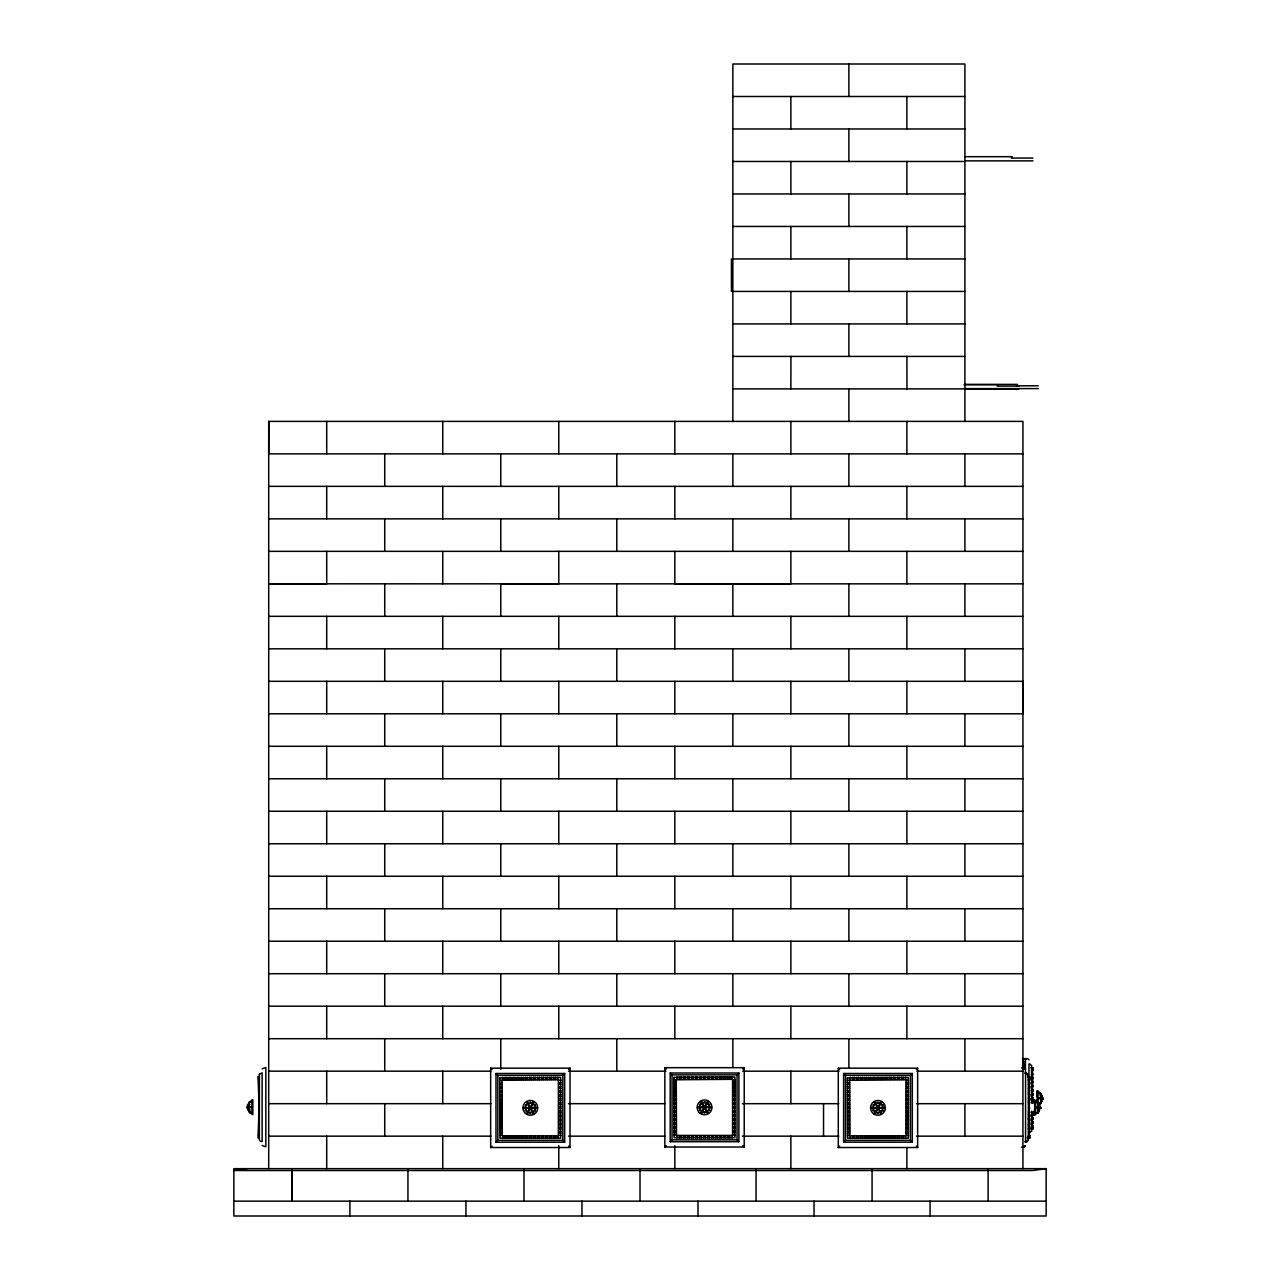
<?xml version="1.0" encoding="UTF-8"?>
<svg xmlns="http://www.w3.org/2000/svg" width="1280" height="1280" viewBox="0 0 1280 1280"><rect width="100%" height="100%" fill="white"/><g stroke="black" fill="none" stroke-linecap="round" stroke-linejoin="round"><path stroke-width="1.5" d="M1028.336 1137.168L1028.32 1137.984M1028.992 1077.76L1028.992 1076.864L1029.008 1079.184M1028.48 1080.256L1029.424 1079.184L1028.416 1080.064M1029.728 1137.168L1029.728 1137.984M1028.896 1134.688L1029.712 1135.76L1028.688 1134.992M1034.704 1109.392L1034.704 1105.552M1034.704 1111.184L1034.688 1108.784M1032.704 1123.584C1030.048 1125.216 1035.088 1126.288 1032.752 1128.944M1034.688 1110.016L1034.672 1114.896L1034.64 1111.184M1039.76 1106.544L1039.776 1105.616L1039.776 1109.072M1027.6 1077.104L1029.712 1076.832L1029.728 1077.76M1034.656 1111.872L1034.688 1111.072M1034.64 1102.224L1034.672 1100.048L1034.688 1104.928M1035.584 1113.904C1035.664 1115.296 1035.664 1099.648 1035.584 1101.04M1029.408 1076.864L1029.312 1079.904M1037.216 1099.632L1037.168 1101.904L1037.264 1094.592M1039.392 1104.816L1039.392 1104.976A8.24 4.272 21.5 0 0 1038.256 1103.536L1037.888 1103.12A9.52 6.16 41.9 0 0 1036.128 1101.344A9.52 7.744 -61.4 0 1 1037.872 1102.416C1039.2 1104.416 1035.968 1100.176 1038.256 1102.8A8.24 7.824 -80.7 0 1 1039.408 1104.864L1039.408 1104.976A8.24 4.256 21.8 0 0 1038.224 1103.536L1037.968 1090.88L1037.792 1093.056M1042.08 1097.376L1042.144 1096.448L1042.096 1099.616M1034.656 1102.56L1034.688 1103.872M1036.864 1093.056L1037.04 1090.88L1037.216 1096.992M1031.6 1128.912L1031.536 1112M1036.96 1093.904L1037.168 1094.72M1026.08 1073.12L1028.336 1074.976L1028.336 1139.952L1027.008 1141.568M502.048 1080.208L502.288 1135.872L558.368 1135.872L558.368 1079.792L499.696 1080.288M676.256 1079.728L676.496 1135.392L732.576 1135.392L732.576 1079.312L673.904 1079.792M849.68 1080.208L849.92 1135.872L906 1135.872L906 1079.792L847.328 1080.288M1032.704 1078.912L1031.76 1080.032L1032.704 1081.152M1032.624 1081.152C1034.592 1082.272 1030.032 1083.984 1032.704 1085.216M1032.704 1089.28C1029.952 1088.224 1034.704 1086.288 1032.624 1085.216M1032.704 1093.344L1031.76 1092.224L1032.704 1091.104M1032.704 1097.408L1031.76 1096.288L1032.704 1095.152M1028.896 1126.56L1028.896 1124.928M1032.624 1101.456L1032.928 1103.248L1031.76 1100.336L1032.704 1099.216M1028.896 1130.624L1028.72 1129.232M1028.896 1134.688L1028.896 1133.04M1032.704 1113.648L1031.92 1111.952M1032.704 1117.712L1031.76 1116.592L1032.704 1115.472M1032.704 1121.776L1031.76 1120.656L1032.704 1119.52M1039.008 1110.112L1038.992 1109.968A8.24 4.272 -21.5 0 1 1038.768 1110.336A8.24 4.256 -21.8 0 0 1038.992 1109.968L1038.992 1110.112A8.24 7.792 81 0 1 1038.752 1110.688M1039.392 1110.112L1039.408 1109.968A8.24 4.272 -21.5 0 1 1038.256 1111.408L1037.888 1111.824A9.52 6.208 -41.5 0 1 1036.16 1113.6A9.52 7.744 61.4 0 0 1037.872 1112.528L1038.256 1112.128A8.24 7.792 81 0 0 1039.408 1110.112L1039.392 1109.968A8.24 4.256 -21.8 0 1 1038.576 1111.056M1029.04 1136.624L1027.296 1138M1025.52 1145.776L1024.224 1147.088L1021.472 1147.152M262.192 1068.848L265.84 1067.472L265.84 1146.848L262.192 1145.472M1028.72 1084.56L1028.896 1085.952M1027.344 1140.88L1028.336 1139.952M249.456 1102.288L249.648 1102.096A9.52 7.776 61.2 0 1 251.376 1101.04A9.52 6.192 -41.7 0 0 249.648 1102.816L249.28 1103.232A8.24 4.272 -21.6 0 0 248.112 1104.672L248.112 1104.672A8.24 7.808 80.8 0 1 249.28 1102.496L249.872 1101.392L248.72 1102.944M1028.896 1080.256L1028.896 1081.888M1028.896 1088.368L1028.896 1090.016M1028.896 1092.432L1028.896 1094.08M1028.896 1096.496L1028.896 1098.144M1028.4 1100.8L1029.424 1100.256L1029.408 1098.48L1028.416 1098.32M1028.896 1100.56L1028.896 1102.192M1028.896 1104.624L1028.896 1106.256M1028.896 1108.672L1028.896 1110.32M1028.4 1112.976L1029.424 1112.448M1028.896 1112.736L1028.896 1114.384M1028.896 1116.8L1028.896 1118.448M1028.896 1120.864L1028.896 1122.512M1040.128 1102.656L1040.512 1102.24A8.24 4.176 -22.7 0 0 1041.712 1100.8L1041.824 1100.96A8.24 7.712 81.7 0 1 1040.672 1102.976L1040.32 1103.36A9.52 7.6 62.5 0 1 1038.64 1104.432A9.52 6.352 -40.4 0 0 1040.352 1102.656L1040.72 1102.24A8.24 4.352 -20.5 0 0 1041.824 1100.8L1041.728 1100.96A8.24 7.888 79.8 0 1 1040.544 1102.976L1040.16 1103.36M1037.84 1112.128L1037.824 1112.128A8.24 7.792 81 0 0 1038.192 1111.664M1038.224 1112.128L1037.856 1112.528A9.52 7.808 61 0 1 1036.128 1113.6A9.6 6.208 -41.9 0 0 1037.024 1112.752A9.52 7.808 61 0 1 1036.16 1113.392A9.52 7.744 61.4 0 0 1037.072 1112.848M490.656 1147.52L570.016 1147.52L570.016 1068.16L490.656 1068.16L490.656 1147.52L492.032 1146.144M495.984 1142.192L497.84 1140.336L562.816 1140.336L564.672 1142.192L495.984 1142.192L495.984 1073.488L564.672 1073.488L564.672 1142.192M495.984 1073.488L497.84 1075.344L562.816 1075.344L564.672 1073.488M568.64 1069.536L570.016 1068.16M664.848 1147.04L744.224 1147.04L744.224 1067.68L664.848 1067.68L664.848 1147.04L666.224 1145.664M670.192 1141.712L672.048 1139.84L672.048 1074.864L670.192 1073.008L670.192 1141.712L738.88 1141.712L738.88 1073.008L670.192 1073.008M672.048 1074.864L737.024 1074.864L738.88 1073.008M742.848 1069.056L744.224 1067.68M838.288 1147.52L917.648 1147.52L917.648 1068.16L838.288 1068.16L838.288 1147.52L839.664 1146.144M843.616 1142.192L845.472 1140.336L845.472 1075.344L843.616 1073.488L843.616 1142.192L912.304 1142.192L912.304 1073.488L843.616 1073.488M845.472 1075.344L910.448 1075.344L912.304 1073.488M916.272 1069.536L917.648 1068.16M1023.808 1147.088L1025.12 1145.776L1022.912 1147.152M1030.896 1067.68C1035.776 1067.184 1030.208 1073.28 1032.624 1074.848M1028.48 1084.32L1029.728 1083.968L1029.728 1082.224L1028.688 1082.192M1028.48 1088.368L1029.728 1088.032L1029.728 1086.288L1028.688 1086.256M1028.48 1092.432L1029.424 1092.128M1028.896 1094.08L1028.704 1096.192M1028.896 1104.624L1029.712 1102.544L1028.688 1102.496M1028.896 1108.672L1029.728 1108.336L1028.896 1106.256M1028.48 1116.8L1029.424 1116.496M1028.896 1120.864L1028.48 1118.448M1028.48 1124.928L1029.728 1124.592L1029.712 1122.848L1028.688 1122.8M1028.48 1128.992L1029.728 1128.64L1029.728 1126.912L1028.688 1126.864M1028.48 1133.04L1029.424 1132.752L1028.896 1130.624M1027.04 1141.28L1026.208 1141.76M1032.704 1074.848C1029.952 1075.888 1034.688 1077.904 1032.624 1078.912M1028.416 1124.736C1029.232 1123.408 1028.592 1121.008 1029.408 1124.592L1028.688 1124.624M1028.416 1128.8L1029.008 1126.912M1023.392 1147.088L1024.256 1146.912M246.976 1168.656L233.856 1170.512L1033.024 1170.512L1046.144 1168.656L1046.144 1216L233.856 1216L233.856 1168.656L1046.144 1168.656M1028.688 1079.952L1029.728 1079.904L1029.712 1076.832M1028.688 1084.016L1028.896 1081.888M1032.624 1087.04L1033.008 1085.264M1028.688 1088.08L1028.896 1085.952M1032.624 1091.104L1032.624 1089.28M1028.688 1092.128L1029.008 1090.352M1029.008 1092.128L1029.712 1090.352L1028.688 1090.32M1032.624 1095.152L1032.624 1093.344M1028.688 1096.192L1029.728 1096.16L1029.712 1094.416L1028.688 1094.384M1032.624 1099.216L1032.624 1097.408M1028.688 1100.256L1029.728 1100.224L1029.712 1098.48L1028.688 1098.432M1028.688 1112.448L1029.728 1112.4L1028.896 1110.32M1032.624 1115.472L1032.624 1113.648M1028.688 1116.496L1029.728 1116.464L1029.728 1114.72L1028.416 1114.56M1032.624 1119.52L1032.624 1117.712M1028.688 1120.56L1029.728 1120.528L1029.728 1118.784L1028.688 1118.736M1032.624 1123.584L1032.624 1121.776M1028.688 1128.688L1029.296 1126.912M1028.688 1132.752L1029.728 1132.704L1029.712 1130.96L1028.688 1130.928M1025.728 1141.824L1026.976 1141.76M258.528 1078.848L259.12 1078.848M1032.592 1126.608L1032.336 1128.944L1032.896 1126.608M732.848 96.496L964.912 96.496M732.848 128.976L964.912 128.976M964.8 156.688L1012.192 156.688M1011.184 158.08L1032.944 158.08M964.8 160.864L1032.944 160.864M732.848 161.472L964.912 161.472M732.848 193.952L964.912 193.952M732.848 226.448L964.912 226.448M732.848 258.944L964.912 258.944M732.848 291.424L964.912 291.424M732.848 323.92L964.912 323.92M732.848 356.416L964.912 356.416M964.88 384.4L1017.504 384.4M964.032 384.72L998.208 384.72M1016.512 385.792L1038.256 385.792M997.2 386.112L1018.96 386.112M964.88 388.592L1038.256 388.592M732.848 388.896L964.912 388.896M965.232 388.896L1018.96 388.896M268.704 1168.656L268.704 421.392L1022.928 421.392L1022.928 1168.656M1022.928 453.872L268.704 453.872L268.784 421.392M268.704 486.352L1022.928 486.368M268.704 518.848L1022.928 518.864M268.704 551.344L1022.928 551.344M1022.928 583.84L500.768 583.84L500.768 616.336M268.704 616.32L1022.928 616.336M268.704 648.816L1022.928 648.816M268.704 681.312L1022.928 681.312M268.704 713.792L1022.928 713.792M268.704 746.288L1022.928 746.288M268.704 778.768L1022.928 778.784M268.704 811.264L1022.928 811.264M268.704 843.76L1022.928 843.76M268.704 876.256L1022.928 876.256M268.704 908.736L1022.928 908.736M268.704 941.232L1022.928 941.232M268.704 973.712L1022.928 973.712M268.704 1006.192L1022.928 1006.208M268.704 1038.704L1022.928 1038.704M1022.784 1061.872L1025.328 1061.872M1021.472 1067.792L1025.52 1069.168M1032.928 1070.752L1032.816 1067.68M268.704 1071.168L490.944 1071.184M568.496 1071.184L665.968 1071.184M742.672 1071.184L839.04 1071.184M917.024 1071.184L1022.928 1071.184M1024.8 1073.12L1026.496 1073.12M1032.928 1073.072L1033.008 1074.816M1028.336 1074.976L1026.656 1073.376M259.12 1076.528L257.952 1076.528C259.072 1098.192 259.072 1116.128 257.952 1137.792L259.12 1137.792M1032.928 1077.136L1033.008 1078.88M1029.696 1079.152L1028.368 1079.152L1029.408 1079.168M732.832 1079.792L735.168 1079.792M558.624 1080.288L560.96 1080.288M906.256 1080.288L908.592 1080.288M1032.928 1081.2L1033.008 1082.944M673.904 1082.128L676.224 1082.128M732.848 1082.128L735.168 1082.128M499.696 1082.608L502.016 1082.608M558.64 1082.608L560.96 1082.608M847.328 1082.608L849.648 1082.608M906.272 1082.608L908.592 1082.608M673.904 1083.856L676.224 1083.856M732.848 1083.856L735.168 1083.856M499.696 1084.336L502.016 1084.336M558.64 1084.336L560.96 1084.336M847.328 1084.336L849.648 1084.336M906.272 1084.336L908.592 1084.336M673.904 1086.176L676.224 1086.176M732.848 1086.176L735.168 1086.176M499.696 1086.656L502.016 1086.656M558.64 1086.656L560.96 1086.656M847.328 1086.656L849.648 1086.656M906.272 1086.656L908.592 1086.656M673.904 1087.92L676.224 1087.92M732.848 1087.92L735.168 1087.92M499.696 1088.4L502.016 1088.4M558.64 1088.4L560.96 1088.4M847.328 1088.4L849.648 1088.4M906.272 1088.4L908.592 1088.4M1032.928 1089.312L1033.008 1091.056M673.904 1090.24L676.224 1090.24M732.848 1090.24L735.168 1090.24M499.696 1090.72L502.016 1090.72M558.64 1090.72L560.96 1090.72M847.328 1090.72L849.648 1090.72M906.272 1090.72L908.592 1090.72M673.904 1091.984L676.224 1091.984M732.848 1091.984L735.168 1091.984M499.696 1092.464L502.016 1092.464M558.64 1092.464L560.96 1092.464M847.328 1092.464L849.648 1092.464M906.272 1092.464L908.592 1092.464M1032.928 1093.376L1033.008 1095.12M673.904 1094.304L676.224 1094.304M732.848 1094.304L735.168 1094.304M499.696 1094.784L502.016 1094.784M558.64 1094.784L560.96 1094.784M847.328 1094.784L849.648 1094.784M906.272 1094.784L908.592 1094.784M673.904 1096.048L676.224 1096.048M732.848 1096.048L735.168 1096.048M499.696 1096.528L502.016 1096.528M558.64 1096.528L560.96 1096.528M847.328 1096.528L849.648 1096.528M906.272 1096.528L908.592 1096.528M1032.928 1097.44L1033.008 1099.184M673.904 1098.368L676.224 1098.368M732.848 1098.368L735.168 1098.368M499.696 1098.848L502.016 1098.848M558.64 1098.848L560.96 1098.848M847.328 1098.848L849.648 1098.848M906.272 1098.848L908.592 1098.848M673.904 1100.112L676.224 1100.112M732.848 1100.112L735.168 1100.112M499.696 1100.592L502.016 1100.592M558.64 1100.592L560.96 1100.592M847.328 1100.592L849.648 1100.592M906.272 1100.592L908.592 1100.592M673.904 1102.432L676.224 1102.432M732.848 1102.432L735.168 1102.432M499.696 1102.912L502.016 1102.912M558.64 1102.912L560.96 1102.912M847.328 1102.912L849.648 1102.912M906.272 1102.912L908.592 1102.912M268.704 1103.664L490.944 1103.664M568.496 1103.68L664.736 1103.68M742.336 1103.68L838.832 1103.68M916.56 1103.68L1022.928 1103.68M673.904 1104.16L676.224 1104.16M732.848 1104.16L735.168 1104.16M499.696 1104.64L502.016 1104.64M558.64 1104.64L560.96 1104.64M847.328 1104.64L849.648 1104.64M906.272 1104.64L908.592 1104.64M673.904 1106.48L676.224 1106.48M732.848 1106.48L735.168 1106.48M499.696 1106.976L502.016 1106.976M558.64 1106.976L560.96 1106.976M847.328 1106.976L849.648 1106.976M906.272 1106.976L908.592 1106.976M673.904 1108.224L676.224 1108.224M732.848 1108.224L735.168 1108.224M499.696 1108.704L502.016 1108.704M558.64 1108.704L560.96 1108.704M847.328 1108.704L849.648 1108.704M906.272 1108.704L908.592 1108.704M673.904 1110.544L676.224 1110.544M732.848 1110.544L735.168 1110.544M499.696 1111.024L502.016 1111.024M558.64 1111.024L560.96 1111.024M847.328 1111.024L849.648 1111.024M906.272 1111.024L908.592 1111.024M673.904 1112.288L676.224 1112.288M732.848 1112.288L735.168 1112.288M499.696 1112.768L502.016 1112.768M558.64 1112.768L560.96 1112.768M847.328 1112.768L849.648 1112.768M906.272 1112.768L908.592 1112.768M1032.928 1113.68L1033.008 1115.424M673.904 1114.608L676.224 1114.608M732.848 1114.608L735.168 1114.608M499.696 1115.088L502.016 1115.088M558.64 1115.088L560.96 1115.088M847.328 1115.088L849.648 1115.088M906.272 1115.088L908.592 1115.088M673.904 1116.352L676.224 1116.352M732.848 1116.352L735.168 1116.352M499.696 1116.832L502.016 1116.832M558.64 1116.832L560.96 1116.832M847.328 1116.832L849.648 1116.832M906.272 1116.832L908.592 1116.832M1032.928 1117.744L1033.008 1119.488M673.904 1118.672L676.224 1118.672M732.848 1118.672L735.168 1118.672M499.696 1119.152L502.016 1119.152M558.64 1119.152L560.96 1119.152M847.328 1119.152L849.648 1119.152M906.272 1119.152L908.592 1119.152M673.904 1120.416L676.224 1120.416M732.848 1120.416L735.168 1120.416M499.696 1120.896L502.016 1120.896M558.64 1120.896L560.96 1120.896M847.328 1120.896L849.648 1120.896M906.272 1120.896L908.592 1120.896M1032.928 1121.808L1033.008 1123.552M673.904 1122.736L676.224 1122.736M732.848 1122.736L735.168 1122.736M499.696 1123.216L502.016 1123.216M558.64 1123.216L560.96 1123.216M847.328 1123.216L849.648 1123.216M906.272 1123.216L908.592 1123.216M673.904 1124.48L676.224 1124.48M732.848 1124.48L735.168 1124.48M499.696 1124.96L502.016 1124.96M558.64 1124.96L560.96 1124.96M847.328 1124.96L849.648 1124.96M906.272 1124.96L908.592 1124.96M1032.928 1125.872L1032.992 1128.912L1030.896 1128.944M673.904 1126.8L676.224 1126.8M732.848 1126.8L735.168 1126.8M499.696 1127.28L502.016 1127.28M558.64 1127.28L560.96 1127.28M847.328 1127.28L849.648 1127.28M906.272 1127.28L908.592 1127.28M673.904 1128.528L676.224 1128.528M732.848 1128.528L735.168 1128.528M499.696 1129.008L502.016 1129.008M558.64 1129.008L560.96 1129.008M847.328 1129.008L849.648 1129.008M906.272 1129.008L908.592 1129.008M673.904 1130.848L676.224 1130.848M732.848 1130.848L735.168 1130.848M499.696 1131.328L502.016 1131.328M558.64 1131.328L560.96 1131.328M847.328 1131.328L849.648 1131.328M906.272 1131.328L908.592 1131.328M673.904 1132.592L676.224 1132.592M732.848 1132.592L735.168 1132.592M499.696 1133.072L502.016 1133.072M558.64 1133.072L560.96 1133.072M847.328 1133.072L849.648 1133.072M906.272 1133.072L908.592 1133.072M673.904 1134.912L676.256 1134.912M732.832 1134.912L735.168 1134.912M259.12 1135.472L258.528 1135.472M499.696 1135.392L502.048 1135.392M558.624 1135.392L560.96 1135.392M847.328 1135.392L849.68 1135.392M906.256 1135.392L908.592 1135.392M1029.696 1135.776L1028.368 1135.776L1029.408 1135.088L1029.28 1138.096L1029.008 1135.744M268.704 1136.16L490.944 1136.16M568.496 1136.16L664.992 1136.16M742.336 1136.16L838.832 1136.16M916.56 1136.16L1022.928 1136.16M1027.6 1138.096L1029.712 1138.096M672.048 1139.84L737.024 1139.84L738.88 1141.712M845.472 1140.336L910.448 1140.336L912.304 1142.192M1024.8 1141.824L1026.496 1141.824M233.856 1201.152L1046.144 1201.152M1032.4 1067.68L1032.896 1070.016M1028.704 1079.168L1029.712 1079.904M1024.528 1058.624L1025.856 1059.168M1022.912 1067.792L1024.224 1067.856L1024.176 1061.872M1025.728 1073.12L1028 1074.976L1026.208 1073.184M1028.688 1114.688L1029.408 1116.464M1029.408 1094.384L1028.48 1094.08M1028.416 1102.384L1029.424 1102.496M1028.416 1118.624L1029.008 1120.528M1029.424 1126.864L1028.48 1126.56M1028.896 1090.016L1029.408 1092.096M1038.256 1103.536L1037.856 1103.12A9.52 6.208 41.5 0 0 1036.16 1101.344A9.52 7.808 -61 0 1 1037.856 1102.416L1038.224 1102.8M838.288 1068.16L839.664 1069.536M916.272 1146.144L917.648 1147.52M664.848 1067.68L666.224 1069.056M742.848 1145.664L744.224 1147.04M490.656 1068.16L492.032 1069.536M568.64 1146.144L570.016 1147.52M1037.824 1102.8L1037.472 1102.416A9.52 7.744 -61.4 0 0 1036.192 1101.552A9.52 7.808 -61 0 1 1037.456 1102.416L1037.84 1102.8A8.24 7.824 -80.7 0 1 1038.496 1103.808M249.648 1111.504A9.52 6.192 41.7 0 0 251.376 1113.28A9.52 7.776 -61.2 0 1 249.648 1112.208L249.28 1111.824A8.24 7.808 -80.8 0 1 248.112 1109.808L248.112 1109.648A8.24 4.272 21.6 0 0 249.28 1111.088L250.048 1111.984M249.872 1112.928L248.72 1111.376M1029.04 1060L1027.776 1058.688L1022.672 1058.624L1022.784 1067.792M1038.992 1104.816L1038.992 1104.976A8.24 4.272 21.5 0 0 1038.768 1104.608A8.24 4.256 21.8 0 1 1038.992 1104.976L1039.008 1104.816A8.24 7.824 -80.7 0 0 1038.752 1104.288A9.52 7.936 59.7 0 0 1039.312 1103.984M1031.584 1067.68L1031.616 1102.272M1028.32 1076.864L1028.336 1077.76M1028.992 1137.984L1028.992 1137.168M1027.6 1137.984L1027.6 1137.168M1034.704 1103.76L1034.688 1106.16M1032.624 1067.68L1032.672 1070M1031.68 1103.232L1031.68 1065.824L1029.888 1063.968L1028.96 1063.968L1028.96 1103.216M1031.68 1111.104L1031.632 1131.28L1028.96 1132.656L1028.96 1111.072M1029.728 1135.024L1029.584 1138.096M1029.296 1102.544L1029.408 1104.272M1029.008 1082.224L1028.992 1083.968M1029.008 1086.288L1028.992 1088.032M1029.008 1094.416L1028.992 1096.16M1028.992 1098.48L1029.008 1100.224M1029.008 1102.544L1028.992 1104.272M1029.008 1114.72L1028.992 1116.464M1028.992 1130.96L1029.008 1132.704M1025.568 1073.12L1025.568 1141.824M1025.44 1058.624L1025.44 1072.512M1023.12 681.312L1023.12 713.792M988.128 1168.656L988.128 1201.152M964.912 421.392L964.912 64L732.848 64L732.848 421.392M964.912 453.872L964.912 486.368M964.912 518.864L964.912 551.344M964.912 583.84L964.912 616.336M964.912 648.816L964.912 681.312M964.912 713.792L964.912 746.288M964.912 778.784L964.912 811.264M964.912 843.76L964.912 876.256M964.912 908.736L964.912 941.232M964.912 973.712L964.912 1006.208M964.912 1038.704L964.912 1071.184M964.912 1103.68L964.912 1136.16M930.08 1201.152L930.08 1216M910.448 1075.344L910.448 1140.336M906.896 96.496L906.896 128.976M906.896 161.472L906.896 193.952M906.896 226.448L906.896 258.944M906.896 291.424L906.896 323.92M906.896 356.416L906.976 388.896M906.896 421.392L906.896 453.872M906.896 486.368L906.896 518.864M906.896 551.344L906.896 583.84M906.896 616.336L906.896 648.816M906.896 681.312L906.896 713.792M906.896 746.288L906.896 778.784M906.896 811.264L906.896 843.76M906.896 876.256L906.896 908.736M906.896 941.232L906.896 973.712M906.896 1006.208L906.896 1038.704M906.896 1147.632L906.896 1168.656M905.52 1077.2L905.52 1079.552M905.52 1136.128L905.52 1138.464M903.2 1077.2L903.2 1079.52M903.2 1136.144L903.2 1138.464M901.456 1077.2L901.456 1079.52M901.456 1136.144L901.456 1138.464M899.136 1077.2L899.136 1079.52M899.136 1136.144L899.136 1138.464M897.408 1077.2L897.408 1079.52M897.408 1136.144L897.408 1138.464M895.088 1077.2L895.088 1079.52M895.088 1136.144L895.088 1138.464M893.344 1077.2L893.344 1079.52M893.344 1136.144L893.344 1138.464M891.024 1077.2L891.024 1079.52M891.024 1136.144L891.024 1138.464M889.28 1077.2L889.28 1079.52M889.28 1136.144L889.28 1138.464M886.96 1077.2L886.96 1079.52M886.96 1136.144L886.96 1138.464M885.216 1077.2L885.216 1079.52M885.216 1136.144L885.216 1138.464M882.896 1077.2L882.896 1079.52M882.896 1136.144L882.896 1138.464M881.152 1077.2L881.152 1079.52M881.152 1136.144L881.152 1138.464M878.832 1077.2L878.832 1079.52M878.832 1136.144L878.832 1138.464M877.088 1077.2L877.088 1079.52M877.088 1136.144L877.088 1138.464M874.768 1077.2L874.768 1079.52M874.768 1136.144L874.768 1138.464M873.04 1077.2L873.04 1079.52M873.04 1136.144L873.04 1138.464M872.08 1168.656L872.08 1201.152M870.72 1077.2L870.72 1079.52M870.72 1136.144L870.72 1138.464M868.976 1077.2L868.976 1079.52M868.976 1136.144L868.976 1138.464M866.656 1077.2L866.656 1079.52M866.656 1136.144L866.656 1138.464M864.912 1077.2L864.912 1079.52M864.912 1136.144L864.912 1138.464M862.592 1077.2L862.592 1079.52M862.592 1136.144L862.592 1138.464M860.848 1077.2L860.848 1079.52M860.848 1136.144L860.848 1138.464M858.528 1077.2L858.528 1079.52M858.528 1136.144L858.528 1138.464M856.784 1077.2L856.784 1079.52M856.784 1136.144L856.784 1138.464M854.464 1077.2L854.464 1079.52M854.464 1136.144L854.464 1138.464M852.72 1077.2L852.72 1079.52M852.72 1136.144L852.72 1138.464M850.4 1077.2L850.4 1079.552M850.4 1136.128L850.4 1138.464M848.88 64L848.88 96.496M848.88 128.976L848.88 161.472M848.88 193.952L848.88 226.448M848.88 258.944L848.88 291.424M848.88 323.92L848.88 356.416M848.88 388.896L848.88 421.392M848.88 453.872L848.88 486.368M848.88 518.864L848.88 551.344M848.88 583.84L848.88 616.336M848.88 648.816L848.88 681.312M848.88 713.792L848.88 746.288M848.88 778.784L848.88 811.264M848.88 843.76L848.88 876.256M848.88 908.736L848.88 941.232M848.88 973.712L848.88 1006.208M848.88 1038.704L848.88 1067.36M823.536 1103.68L823.536 1136.16M814.032 1201.152L814.032 1216M790.864 96.496L790.864 128.976M790.864 161.472L790.864 193.952M790.864 226.448L790.864 258.944M790.864 291.424L790.864 323.92M790.944 356.416L790.864 388.896M790.864 421.392L790.864 453.872M790.864 486.368L790.864 518.864M790.864 551.344L790.864 583.84L674.832 583.824L674.832 551.344M790.864 616.336L790.864 648.816M790.864 681.312L790.864 713.792M790.864 746.288L790.864 778.784M790.864 811.264L790.864 843.76M790.864 876.256L790.864 908.736M790.864 941.232L790.864 973.712M790.864 1006.208L790.864 1038.704M790.864 1071.184L790.864 1103.68M790.864 1136.16L790.864 1168.656M756.048 1168.656L756.048 1201.152M737.024 1074.864L737.024 1139.84M732.848 453.872L732.848 486.368M732.848 518.864L732.848 551.344M732.848 583.84L732.848 616.336M732.848 648.816L732.848 681.312M732.848 713.792L732.848 746.288M732.848 778.784L732.848 811.264M732.848 843.76L732.848 876.256M732.848 908.736L732.848 941.232M732.848 973.712L732.848 1006.208M732.848 1038.704L732.848 1067.36M732.096 1076.72L732.096 1079.072M732.096 1135.648L732.096 1137.984M731.44 258.944L731.44 291.424M729.776 1076.72L729.776 1079.04M729.776 1135.664L729.776 1137.984M728.032 1076.72L728.032 1079.04M728.032 1135.664L728.032 1137.984M725.712 1076.72L725.712 1079.04M725.712 1135.664L725.712 1137.984M723.968 1076.72L723.968 1079.04M723.968 1135.664L723.968 1137.984M721.648 1076.72L721.648 1079.04M721.648 1135.664L721.648 1137.984M719.92 1076.72L719.92 1079.04M719.92 1135.664L719.92 1137.984M717.6 1076.72L717.6 1079.04M717.6 1135.664L717.6 1137.984M715.856 1076.72L715.856 1079.04M715.856 1135.664L715.856 1137.984M713.536 1076.72L713.536 1079.04M713.536 1135.664L713.536 1137.984M711.792 1076.72L711.792 1079.04M711.792 1135.664L711.792 1137.984M709.472 1076.72L709.472 1079.04M709.472 1135.664L709.472 1137.984M707.728 1076.72L707.728 1079.04M707.728 1135.664L707.728 1137.984M705.408 1076.72L705.408 1079.04M705.408 1135.664L705.408 1137.984M703.664 1076.72L703.664 1079.04M703.664 1135.664L703.664 1137.984M701.344 1076.72L701.344 1079.04M701.344 1135.664L701.344 1137.984M699.6 1076.72L699.6 1079.04M699.6 1135.664L699.6 1137.984M698 1201.152L698 1216M697.28 1076.72L697.28 1079.04M697.28 1135.664L697.28 1137.984M695.552 1076.72L695.552 1079.04M695.552 1135.664L695.552 1137.984M693.232 1076.72L693.232 1079.04M693.232 1135.664L693.232 1137.984M691.488 1076.72L691.488 1079.04M691.488 1135.664L691.488 1137.984M689.168 1076.72L689.168 1079.04M689.168 1135.664L689.168 1137.984M687.424 1076.72L687.424 1079.04M687.424 1135.664L687.424 1137.984M685.104 1076.72L685.104 1079.04M685.104 1135.664L685.104 1137.984M683.36 1076.72L683.36 1079.04M683.36 1135.664L683.36 1137.984M681.04 1076.72L681.04 1079.04M681.04 1135.664L681.04 1137.984M679.296 1076.72L679.296 1079.04M679.296 1135.664L679.296 1137.984M676.976 1076.72L676.976 1079.072M676.976 1135.648L676.976 1137.984M674.832 421.392L674.832 453.872M674.832 486.368L674.832 518.864M674.832 616.336L674.832 648.816M674.832 681.312L674.832 713.792M674.832 746.288L674.832 778.784M674.832 811.264L674.832 843.76M674.832 876.256L674.832 908.736M674.832 941.216L674.832 973.712M674.832 1006.208L674.832 1038.704M674.832 1145.728L674.832 1168.656M640.016 1168.656L640.016 1201.152M616.8 453.872L616.8 486.368M616.8 518.864L616.8 551.344M616.8 583.84L616.8 616.336M616.8 648.816L616.8 681.312M616.8 713.792L616.8 746.288M616.8 778.784L616.8 811.264M616.8 843.76L616.8 876.256M616.8 908.72L616.8 941.232M616.8 973.712L616.8 1006.208M616.8 1038.704L616.8 1071.184M581.968 1201.152L581.968 1216M562.816 1075.344L562.816 1140.336M558.784 421.376L558.784 453.872M558.784 486.352L558.784 518.864M558.784 551.344L558.784 583.84L268.704 583.824L326.72 583.84L326.72 551.344M558.784 616.32L558.784 648.816M558.784 681.296L558.784 713.792M558.784 746.272L558.784 778.784M558.784 811.264L558.784 843.76M558.784 876.24L558.784 908.736M558.784 941.216L558.784 973.712M558.784 1006.208L558.784 1038.704M558.784 1145.712L558.784 1168.656M557.888 1077.2L557.888 1079.552M557.888 1136.128L557.888 1138.464M555.568 1077.2L555.568 1079.52M555.568 1136.144L555.568 1138.464M553.824 1077.2L553.824 1079.52M553.824 1136.144L553.824 1138.464M551.504 1077.2L551.504 1079.52M551.504 1136.144L551.504 1138.464M549.776 1077.2L549.776 1079.52M549.776 1136.144L549.776 1138.464M547.44 1077.2L547.44 1079.52M547.44 1136.144L547.44 1138.464M545.712 1077.2L545.712 1079.52M545.712 1136.144L545.712 1138.464M543.392 1077.2L543.392 1079.52M543.392 1136.144L543.392 1138.464M541.648 1077.2L541.648 1079.52M541.648 1136.144L541.648 1138.464M539.328 1077.2L539.328 1079.52M539.328 1136.144L539.328 1138.464M537.584 1077.2L537.584 1079.52M537.584 1136.144L537.584 1138.464M535.264 1077.2L535.264 1079.52M535.264 1136.144L535.264 1138.464M533.52 1077.2L533.52 1079.52M533.52 1136.144L533.52 1138.464M531.2 1077.2L531.2 1079.52M531.2 1136.144L531.2 1138.464M529.456 1077.2L529.456 1079.52M529.456 1136.144L529.456 1138.464M527.136 1077.2L527.136 1079.52M527.136 1136.144L527.136 1138.464M525.408 1077.2L525.408 1079.52M525.408 1136.144L525.408 1138.464M523.984 1168.656L523.984 1201.152M523.088 1077.2L523.088 1079.52M523.088 1136.144L523.088 1138.464M521.344 1077.2L521.344 1079.52M521.344 1136.144L521.344 1138.464M519.024 1077.2L519.024 1079.52M519.024 1136.144L519.024 1138.464M517.28 1077.2L517.28 1079.52M517.28 1136.144L517.28 1138.464M514.96 1077.2L514.96 1079.52M514.96 1136.144L514.96 1138.464M513.216 1077.2L513.216 1079.52M513.216 1136.144L513.216 1138.464M510.896 1077.2L510.896 1079.52M510.896 1136.144L510.896 1138.464M509.152 1077.2L509.152 1079.52M509.152 1136.144L509.152 1138.464M506.832 1077.2L506.832 1079.52M506.832 1136.144L506.832 1138.464M505.088 1077.2L505.088 1079.52M505.088 1136.144L505.088 1138.464M502.768 1077.2L502.768 1079.552M502.768 1136.128L502.768 1138.464M500.768 453.872L500.768 486.368M500.768 518.848L500.768 551.344M500.768 648.8L500.768 681.312M500.768 713.792L500.768 746.288M500.768 778.768L500.768 811.264M500.768 843.744L500.768 876.256M500.768 908.72L500.768 941.216M500.768 973.712L500.768 1006.208M500.768 1038.704L500.768 1069.28M497.84 1075.344L497.84 1140.336M465.936 1201.152L465.936 1216M442.752 421.376L442.752 453.872M442.752 486.352L442.752 518.848M442.752 551.344L442.752 583.824M442.752 616.32L442.752 648.8M442.752 681.296L442.752 713.792M442.752 746.272L442.752 778.768M442.752 811.264L442.752 843.744M442.752 876.24L442.752 908.72M442.752 941.216L442.752 973.712M442.752 1006.192L442.752 1038.704M442.752 1071.168L442.752 1103.664M442.752 1136.16L442.752 1168.64M407.936 1168.656L407.936 1201.152M384.736 453.872L384.736 486.352M384.736 518.848L384.736 551.344M384.736 583.824L384.736 616.32M384.736 648.8L384.736 681.296M384.736 713.792L384.736 746.272M384.736 778.768L384.736 811.264M384.736 843.744L384.736 876.24M384.736 908.72L384.736 941.216M384.736 973.712L384.736 1006.208M384.736 1038.688L384.736 1071.184M384.736 1103.664L384.736 1136.16M349.904 1201.152L349.904 1216M326.72 421.376L326.72 453.872M326.72 486.352L326.72 518.864M326.72 616.32L326.72 648.816M326.72 681.296L326.72 713.792M326.72 746.272L326.72 778.784M326.72 811.264L326.72 843.76M326.72 876.24L326.72 908.736M326.72 941.216L326.72 973.712M326.72 1006.192L326.72 1038.704M326.72 1071.168L326.72 1103.68M326.72 1136.16L326.72 1168.656M291.904 1168.656L291.904 1201.152M291.872 1168.656L291.872 1201.152M252.848 1099.728L252.848 1114.592M251.92 1099.728L251.92 1114.592M247.744 1105.296L247.744 1109.008M246.816 1106.272L246.816 1108.048M1027.92 1137.168L1028.016 1138.064L1028.016 1137.168M1029.312 1137.168L1029.408 1138.064L1029.408 1137.168M1040.288 1107.232L1040.288 1108.352L1040.288 1107.232M1040.704 1107.232L1040.704 1108.352L1040.704 1107.232M1034.288 1111.184L1034.256 1114.896L1034.224 1111.184M1039.36 1106.16L1039.36 1106.16M1043.04 1098.08L1043.072 1099.232L1043.04 1098.08M1034.24 1101.04L1034.24 1102.224L1034.256 1100.048L1034.24 1101.04M1035.184 1100.304L1035.2 1100.304M1035.2 1113.904L1035.184 1114.896L1035.168 1113.904M259.408 1074.192L259.344 1139.648L260.272 1141.264L262.128 1141.504L262.128 1072.816L259.408 1074.192M499.728 1077.888L499.968 1138.192L560.688 1138.192L560.688 1077.472L499.728 1077.888M529.44 1107.6C530.576 1111.12 532.176 1105.12 529.44 1107.6M673.936 1077.408L674.176 1137.712L734.896 1137.712L734.896 1076.992L673.936 1077.408M703.648 1107.12C704.752 1110.64 706.416 1104.64 703.648 1107.12M847.36 1077.888L847.6 1138.192L908.32 1138.192L908.32 1077.472L847.36 1077.888M877.072 1107.6C878.208 1111.12 879.808 1105.12 877.072 1107.6M525.392 1110.24C526.72 1113.12 526.8 1107.968 525.392 1110.24M535.328 1104.944C535.344 1108.192 532.544 1103.312 535.328 1104.944M699.6 1109.76C700.928 1112.64 701.008 1107.488 699.6 1109.76M709.536 1104.464C709.552 1107.712 706.736 1102.832 709.536 1104.464M873.024 1110.24C874.368 1113.12 874.432 1107.968 873.024 1110.24M882.96 1104.944C882.976 1108.192 880.176 1103.312 882.96 1104.944M529.056 1110.048L528.976 1110.48A8.24 2.592 -86.9 0 1 528.48 1112.496L528.224 1112.896A9.52 4.816 -71.2 0 1 526.8 1113.968A9.52 4.816 -48.8 0 1 527.008 1112.192L527.216 1111.776A8.24 2.592 -33.1 0 1 528.72 1110.336L529.056 1110.048M531.68 1105.184L531.952 1105.344A8.24 2.592 -33.1 0 0 533.456 1103.904L533.664 1103.488A9.52 4.816 -48.8 0 0 533.872 1101.712A9.52 4.816 -71.2 0 0 532.432 1102.784L532.176 1103.168A8.24 2.592 -86.9 0 0 531.68 1105.184M703.264 1109.568L703.184 1110A8.24 2.592 -86.9 0 1 702.688 1112.016L702.432 1112.416A9.52 4.816 -71.2 0 1 701.008 1113.488A9.52 4.816 -48.8 0 1 701.216 1111.712L701.424 1111.296A8.24 2.592 -33.1 0 1 702.928 1109.856L703.264 1109.568M705.888 1104.704L706.16 1104.864A8.24 2.592 -33.1 0 0 707.648 1103.424L707.872 1103.008A9.52 4.816 -48.8 0 0 708.08 1101.232A9.52 4.816 -71.2 0 0 706.64 1102.304L706.384 1102.688A8.24 2.592 -86.9 0 0 705.888 1104.704M876.688 1110.048L876.608 1110.48A8.24 2.592 -86.9 0 1 876.112 1112.496L875.856 1112.896A9.52 4.816 -71.2 0 1 874.432 1113.968A9.52 4.816 -48.8 0 1 874.64 1112.192L874.848 1111.776A8.24 2.592 -33.1 0 1 876.352 1110.336L876.688 1110.048M879.312 1105.184L879.584 1105.344A8.24 2.592 -33.1 0 0 881.088 1103.904L881.296 1103.488A9.52 4.816 -48.8 0 0 881.504 1101.712A9.52 4.816 -71.2 0 0 880.064 1102.784L879.808 1103.168A8.24 2.592 -86.9 0 0 879.312 1105.184M1040.72 1100L1040.688 1101.632L1040.784 1100.032M1038.208 1109.152L1038.208 1110.784L1038.272 1109.184M249.648 1104.768C248.128 1106.976 249.68 1102.096 249.648 1104.768M1040.528 1103.312C1039.024 1105.472 1042.288 1101.104 1040.528 1103.312M1037.776 1112.48C1036.208 1114.64 1039.392 1110.336 1037.84 1112.416M1038.176 1112.48C1036.608 1114.64 1039.808 1110.336 1038.24 1112.416M1042.016 1098.304L1041.872 1098.464A8.24 3.44 21.3 0 1 1040.784 1099.04L1040.432 1099.024A9.52 1.424 31.2 0 1 1038.768 1098.304A9.6 1.44 -31.2 0 1 1040.048 1097.76L1040.784 1097.584A8.24 3.44 -21.3 0 1 1041.872 1098.16L1042.016 1098.304M1039.584 1107.472L1039.424 1107.616A8.24 3.52 20.6 0 1 1038.272 1108.208L1037.904 1108.176A9.52 1.568 30.9 0 1 1036.176 1107.472A9.6 1.584 -30.9 0 1 1037.504 1106.912L1038.272 1106.736A8.24 3.52 -20.6 0 1 1039.424 1107.312L1039.584 1107.472M248.112 1107.008L248.112 1107.312A8.24 3.536 -20.4 0 0 249.28 1107.888L249.648 1107.872A9.52 1.584 -30.9 0 0 251.376 1107.152A9.6 1.6 30.9 0 0 250.048 1106.608L249.28 1106.432A8.24 3.536 20.4 0 0 248.112 1107.008M1040.4 1095.232L1040.72 1096.624L1040.4 1095.232M531.28 1102.832C529.296 1105.072 529.28 1100.64 531.28 1102.832M529.456 1112.784C531.088 1115.12 531.68 1110.72 529.456 1112.784M705.488 1102.352C703.504 1104.592 703.488 1100.16 705.488 1102.352M703.664 1112.304C705.296 1114.64 705.872 1110.24 703.664 1112.304M878.912 1102.832C876.928 1105.072 876.912 1100.64 878.912 1102.832M877.088 1112.784C878.704 1115.12 879.296 1110.72 877.088 1112.784M1037.888 1104.4L1038.208 1105.792L1037.888 1104.4M249.872 1110.048L248.72 1109.264L249.872 1110.048M525.792 1104.768C523.968 1107.36 528.464 1104.848 525.792 1104.768M535.328 1110.72C532.544 1112.352 535.344 1107.488 535.328 1110.72M700 1104.288C698.224 1106.976 702.656 1104.192 700 1104.288M709.536 1110.24C706.736 1111.92 709.552 1106.992 709.536 1110.24M873.424 1104.768C871.6 1107.36 876.096 1104.848 873.424 1104.768M882.96 1110.72C880.176 1112.352 882.976 1107.488 882.96 1110.72M527.776 1107.84L527.36 1107.984A8.24 2.592 -26.9 0 1 525.376 1108.576L524.896 1108.544A9.52 4.816 -11.2 0 1 523.264 1107.84A9.6 4.864 11.2 0 1 524.448 1107.28L525.376 1107.104A8.24 2.592 26.9 0 1 527.36 1107.68L527.776 1107.84M533.296 1107.68L533.296 1107.984A8.24 2.592 26.9 0 0 535.296 1108.576L535.76 1108.544A9.52 4.816 11.2 0 0 537.408 1107.84A9.6 4.864 -11.2 0 0 536.224 1107.28L535.296 1107.104A8.24 2.592 -26.9 0 0 533.296 1107.68M701.984 1107.36L701.568 1107.504A8.24 2.592 -26.9 0 1 699.568 1108.096L699.104 1108.064A9.52 4.816 -11.2 0 1 697.472 1107.36A9.6 4.864 11.2 0 1 698.656 1106.8L699.584 1106.624A8.24 2.592 26.9 0 1 701.568 1107.2L701.984 1107.36M707.504 1107.2L707.504 1107.504A8.24 2.592 26.9 0 0 709.504 1108.096L709.968 1108.064A9.52 4.816 11.2 0 0 711.616 1107.36A9.6 4.864 -11.2 0 0 710.432 1106.8L709.504 1106.624A8.24 2.592 -26.9 0 0 707.504 1107.2M875.408 1107.84L874.992 1107.984A8.24 2.592 -26.9 0 1 873.008 1108.576L872.528 1108.544A9.52 4.816 -11.2 0 1 870.896 1107.84A9.6 4.864 11.2 0 1 872.08 1107.28L873.008 1107.104A8.24 2.592 26.9 0 1 874.992 1107.68L875.408 1107.84M880.928 1107.68L880.928 1107.984A8.24 2.592 26.9 0 0 882.928 1108.576L883.392 1108.544A9.52 4.816 11.2 0 0 885.04 1107.84A9.6 4.864 -11.2 0 0 883.856 1107.28L882.928 1107.104A8.24 2.592 -26.9 0 0 880.928 1107.68M876.688 1105.632L876.352 1105.344A8.24 2.592 33.1 0 1 874.848 1103.904L874.64 1103.488A9.52 4.816 48.8 0 1 874.432 1101.712A9.52 4.816 71.2 0 1 875.856 1102.784L876.112 1103.168A8.24 2.592 86.9 0 1 876.608 1105.184L876.688 1105.632M879.584 1110.336L879.312 1110.48A8.24 2.592 86.9 0 0 879.808 1112.496L880.064 1112.896A9.52 4.816 71.2 0 0 881.504 1113.968A9.6 4.864 48.8 0 0 881.392 1112.656L881.088 1111.776A8.24 2.592 33.1 0 0 879.584 1110.336M703.264 1105.152L702.928 1104.864A8.24 2.592 33.1 0 1 701.424 1103.424L701.216 1103.008A9.52 4.816 48.8 0 1 701.008 1101.232A9.52 4.816 71.2 0 1 702.432 1102.304L702.688 1102.688A8.24 2.592 86.9 0 1 703.184 1104.704L703.264 1105.152M706.16 1109.856L705.888 1110A8.24 2.592 86.9 0 0 706.384 1112.016L706.64 1112.416A9.52 4.816 71.2 0 0 708.08 1113.488A9.6 4.864 48.8 0 0 707.968 1112.176L707.648 1111.296A8.24 2.592 33.1 0 0 706.16 1109.856M529.056 1105.632L528.72 1105.344A8.24 2.592 33.1 0 1 527.216 1103.904L527.008 1103.488A9.52 4.816 48.8 0 1 526.8 1101.712A9.52 4.816 71.2 0 1 528.224 1102.784L528.48 1103.168A8.24 2.592 86.9 0 1 528.976 1105.184L529.056 1105.632M531.952 1110.336L531.68 1110.48A8.24 2.592 86.9 0 0 532.176 1112.496L532.432 1112.896A9.52 4.816 71.2 0 0 533.872 1113.968A9.6 4.864 48.8 0 0 533.76 1112.656L533.44 1111.776A8.24 2.592 33.1 0 0 531.952 1110.336M1040.512 1094.384L1040.128 1093.968A9.52 6.016 43 0 0 1038.4 1092.192A9.52 7.936 -59.7 0 1 1040.16 1093.248L1040.544 1093.648A8.24 7.712 -81.7 0 1 1041.824 1095.664L1041.84 1095.824A8.24 4.352 20.5 0 0 1040.72 1094.384L1040.352 1093.968A9.52 6.352 40.4 0 0 1038.64 1092.192A9.52 7.6 -62.5 0 1 1040.32 1093.248L1040.672 1093.648A8.24 7.888 -79.8 0 1 1041.728 1095.664L1041.712 1095.824A8.24 4.176 22.7 0 0 1040.512 1094.384M1037.824 1103.536L1037.856 1103.536A8.24 4.272 21.5 0 1 1038.192 1103.888A8.24 4.256 21.8 0 0 1037.824 1103.536M1040.576 1093.36C1038.944 1091.072 1042.16 1095.424 1040.64 1093.36M1038.24 1102.528C1036.544 1100.224 1039.824 1104.592 1038.24 1102.528M1024.928 1068.72L1024.928 1068.72M874.256 1114.272A7.424 7.424 0 0 0 885.392 1107.84A7.424 7.424 0 0 0 874.256 1101.408A7.424 7.424 0 0 0 874.256 1114.272M877.04 1109.44A1.856 1.856 0 0 0 879.824 1107.84A1.856 1.856 0 0 0 877.04 1106.224A1.856 1.856 0 0 0 877.04 1109.44M1037.072 1102.656A9.52 6.208 41.5 0 0 1036.192 1101.744A9.52 6.16 41.9 0 1 1037.04 1102.656M1036.16 1113.2A9.6 6.208 -41.9 0 0 1036.608 1112.752A9.52 6.208 -41.5 0 1 1036.192 1113.2M699.28 1112.608A7.424 7.424 0 0 0 711.712 1109.28A7.424 7.424 0 0 0 702.624 1100.192A7.424 7.424 0 0 0 699.28 1112.608M703.616 1108.96A1.856 1.856 0 0 0 706.4 1107.36A1.856 1.856 0 0 0 703.616 1105.744A1.856 1.856 0 0 0 703.616 1108.96M526.624 1114.272A7.424 7.424 0 0 0 537.76 1107.84A7.424 7.424 0 0 0 526.624 1101.408A7.424 7.424 0 0 0 526.624 1114.272M529.408 1109.44A1.856 1.856 0 0 0 532.192 1107.84A1.856 1.856 0 0 0 529.408 1106.224A1.856 1.856 0 0 0 529.408 1109.44"/></g></svg>
